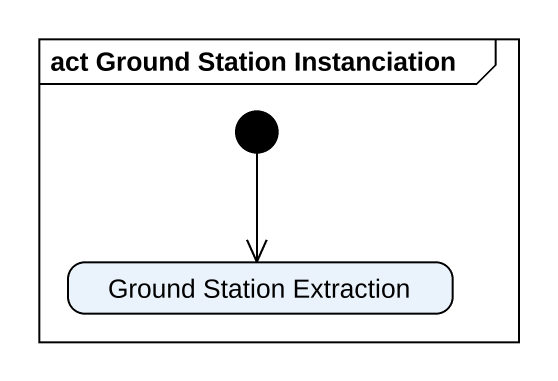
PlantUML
@startuml
mainframe act Ground Station Instanciation
hide empty description
state "Ground Station Extraction" as Ground_Station_Extraction
[*] --> Ground_Station_Extraction
@enduml
